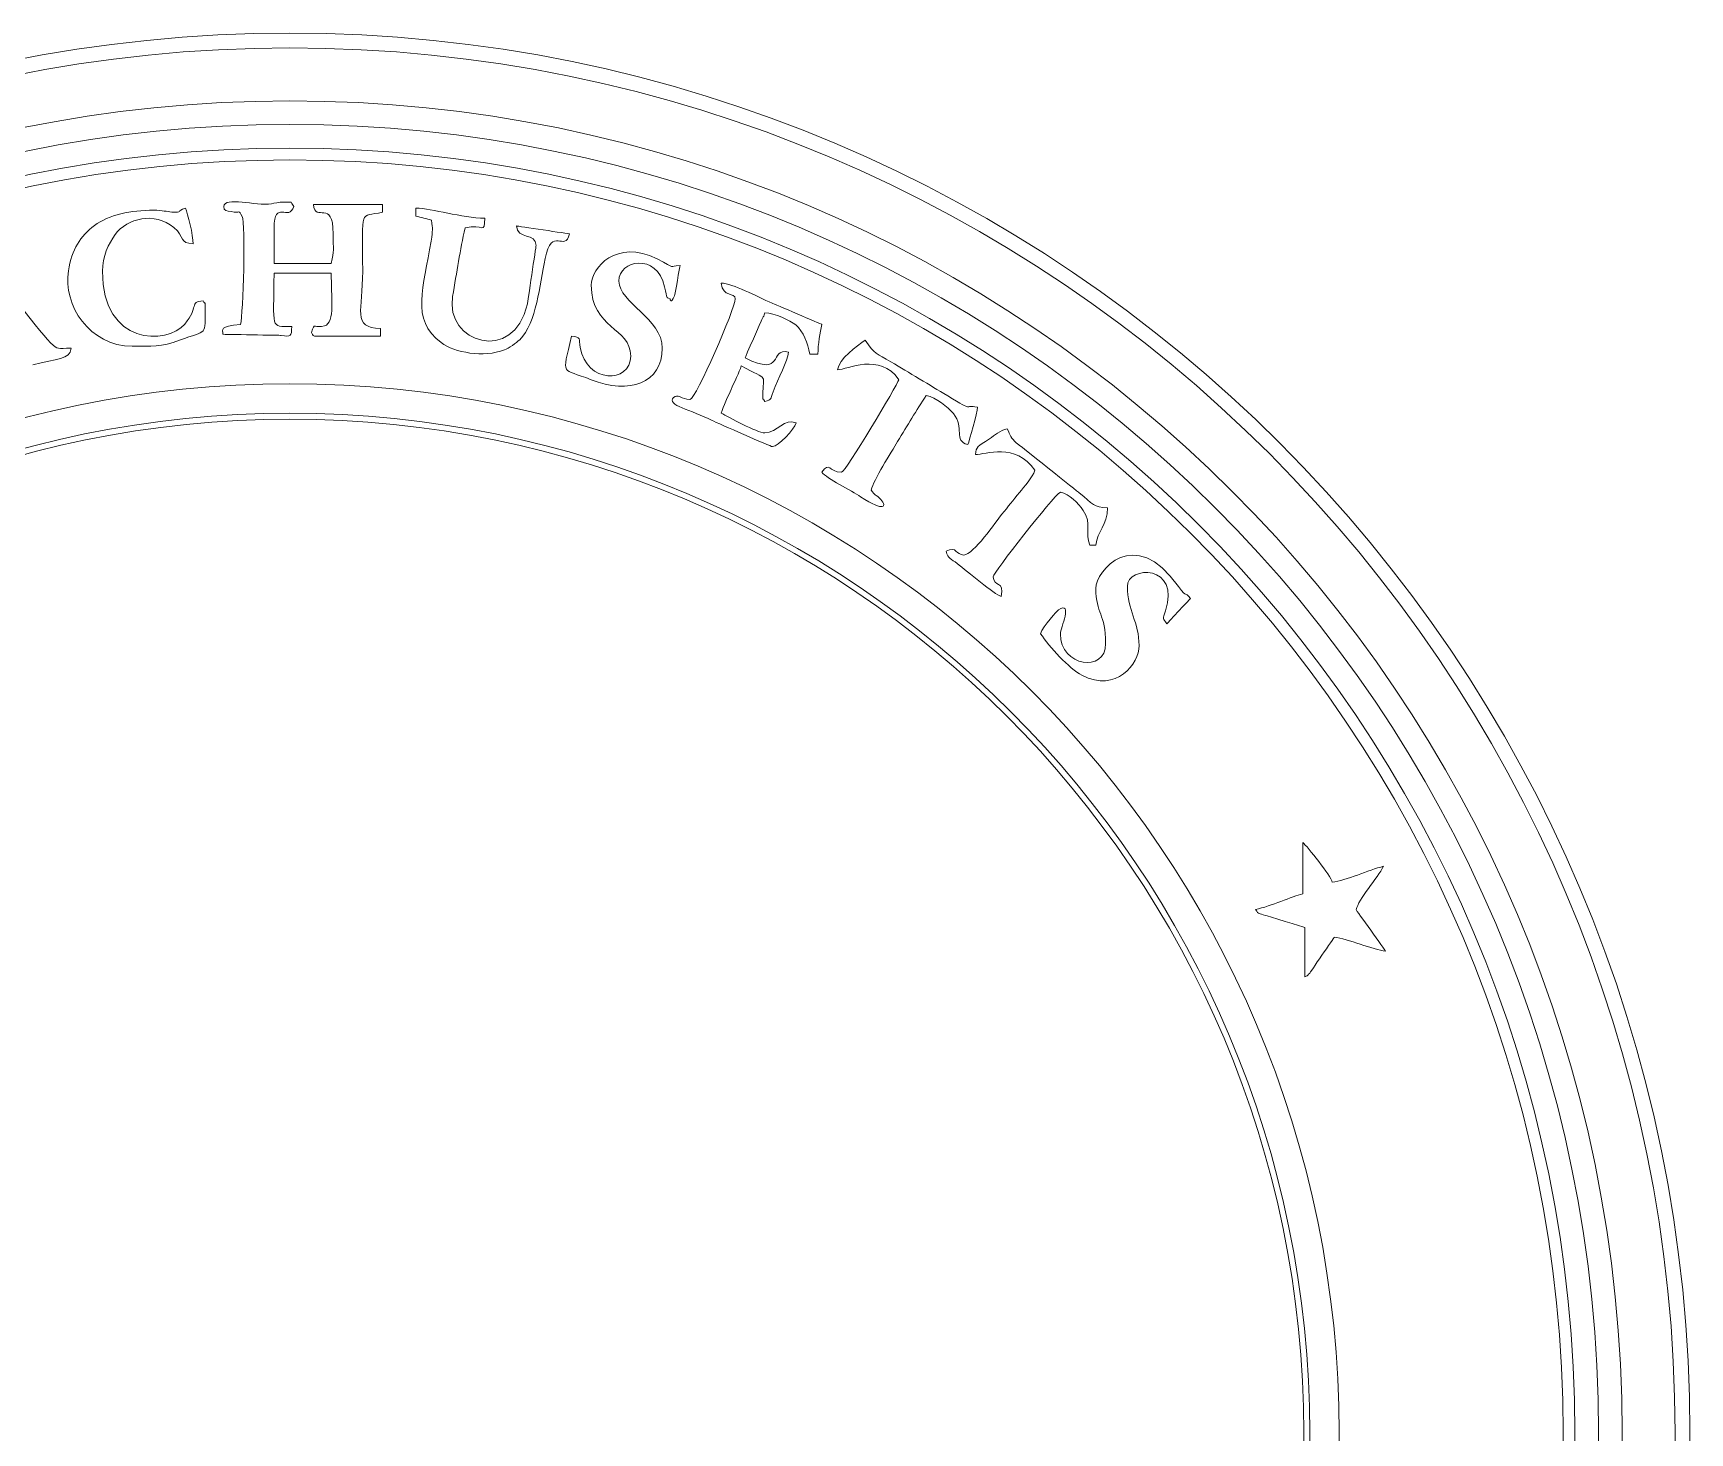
# Model space of a CAD drawing. Header units: inches. Extents: x -0.6 to 74.7, y 0.5 to 42.
# Drawn here: x 60.49 to 74.69, y 12.77 to 24.77 of the extents above; entities that cross this region are included whole.
import ezdxf

# ---------------------------------------------------------------- set-up
doc = ezdxf.new("R2010")
doc.units = ezdxf.units.IN
doc.header["$MEASUREMENT"] = 0
doc.layers.add('cut', color=6, linetype='Continuous', lineweight=0)
doc.layers.add('etch', color=1, linetype='Continuous', lineweight=0)

msp = doc.modelspace()

# ---------------------------------------------------------------- linework, layer by layer
at = {"layer": 'cut'}
for radius in [12, 8.69]:
    msp.add_circle((62.693, 12.772), radius, dxfattribs=at)
at = {"layer": 'etch'}
for radius in [11.873, 11.419, 11.217, 11.014, 10.913, 8.993, 8.741]:
    msp.add_circle((62.693, 12.772), radius, dxfattribs=at)
at = {"layer": 'etch', "lineweight": 9}
for points, knots in [([(62.535, 23.309), (62.535, 23.309), (62.4, 23.289), (62.133, 23.374), (62.126, 23.286)], [0.80769231, 0.80769231, 0.80769231, 0.80769231, 0.80769232, 0.84615385, 0.84615385, 0.84615385, 0.84615385]), ([(62.642, 23.323), (62.642, 23.323), (62.596, 23.325), (62.562, 23.313), (62.535, 23.309)], [0.76923077, 0.76923077, 0.76923077, 0.76923077, 0.76923078, 0.80769231, 0.80769231, 0.80769231, 0.80769231]), ([(62.557, 23.102), (62.557, 23.102), (62.557, 23.353), (62.689, 23.15), (62.726, 23.287)], [0.69230769, 0.69230769, 0.69230769, 0.69230769, 0.6923077, 0.73076923, 0.73076923, 0.73076923, 0.73076923]), ([(62.726, 23.287), (62.726, 23.287), (62.693, 23.333), (62.727, 23.321), (62.642, 23.323)], [0.73076923, 0.73076923, 0.73076923, 0.73076923, 0.73076924, 0.76923077, 0.76923077, 0.76923077, 0.76923077]), ([(62.895, 23.304), (62.895, 23.304), (62.909, 23.138), (63.064, 23.362), (63.064, 23.051), (63.064, 23.051), (63.064, 22.91), (63.074, 22.915), (63.047, 22.798)], [0.53846154, 0.53846154, 0.53846154, 0.53846154, 0.53846155, 0.57692308, 0.57692308, 0.57692308, 0.57692309, 0.61538462, 0.61538462, 0.61538462, 0.61538462]), ([(63.486, 23.304), (63.486, 23.304), (63.486, 23.304), (62.895, 23.304), (62.895, 23.304)], [0.5, 0.5, 0.5, 0.5, 0.50000001, 0.53846154, 0.53846154, 0.53846154, 0.53846154]), ([(63.317, 22.73), (63.317, 22.73), (63.316, 23.291), (63.286, 23.19), (63.486, 23.237)], [0.42307692, 0.42307692, 0.42307692, 0.42307692, 0.42307693, 0.46153846, 0.46153846, 0.46153846, 0.46153846]), ([(63.486, 23.237), (63.486, 23.237), (63.486, 23.237), (63.486, 23.304), (63.486, 23.304)], [0.46153846, 0.46153846, 0.46153846, 0.46153846, 0.46153847, 0.5, 0.5, 0.5, 0.5]), ([(61.195, 23.045), (61.195, 23.045), (61.299, 23.185), (61.531, 23.245), (61.699, 23.105)], [0.6, 0.6, 0.6, 0.6, 0.60000001, 0.66666667, 0.66666667, 0.66666667, 0.66666667]), ([(61.682, 23.238), (61.682, 23.238), (61.634, 23.241), (61.605, 23.254), (61.526, 23.254)], [0.8666667, 0.8666667, 0.8666667, 0.8666667, 0.8666667, 1, 1, 1, 1]), ([(61.797, 23.271), (61.797, 23.271), (61.714, 23.248), (61.782, 23.233), (61.682, 23.238)], [0.8, 0.8, 0.8, 0.8, 0.80000001, 0.86666667, 0.86666667, 0.86666667, 0.86666667]), ([(61.864, 22.967), (61.864, 22.967), (61.864, 23.036), (61.818, 23.226), (61.797, 23.271)], [0.73333333, 0.73333333, 0.73333333, 0.73333333, 0.73333334, 0.8, 0.8, 0.8, 0.8]), ([(62.126, 23.286), (62.126, 23.286), (62.123, 23.248), (62.156, 23.249), (62.189, 23.242)], [0.84615385, 0.84615385, 0.84615385, 0.84615385, 0.84615386, 0.88461538, 0.88461538, 0.88461538, 0.88461538]), ([(62.189, 23.242), (62.189, 23.242), (62.276, 23.223), (62.249, 23.266), (62.284, 23.201)], [0.88461538, 0.88461538, 0.88461538, 0.88461538, 0.88461539, 0.92307692, 0.92307692, 0.92307692, 0.92307692]), ([(62.284, 23.201), (62.284, 23.201), (62.317, 23.141), (62.291, 22.366), (62.27, 22.274)], [0.92307692, 0.92307692, 0.92307692, 0.92307692, 0.92307693, 1, 1, 1, 1]), ([(64.364, 23.186), (64.364, 23.186), (64.162, 23.186), (63.914, 23.271), (63.773, 23.271)], [0.8125, 0.8125, 0.8125, 0.8125, 0.81250001, 0.875, 0.875, 0.875, 0.875]), ([(63.773, 23.271), (63.773, 23.271), (63.773, 23.271), (63.773, 23.203), (63.773, 23.203)], [0.875, 0.875, 0.875, 0.875, 0.875, 1, 1, 1, 1]), ([(63.908, 23.169), (63.908, 23.169), (63.915, 23.082), (63.92, 23.095), (63.903, 22.989)], [0.0625, 0.0625, 0.0625, 0.0625, 0.06250001, 0.125, 0.125, 0.125, 0.125]), ([(64.195, 23.102), (64.195, 23.102), (64.35, 23.143), (64.361, 23.038), (64.364, 23.186)], [0.75, 0.75, 0.75, 0.75, 0.75000001, 0.8125, 0.8125, 0.8125, 0.8125]), ([(61.017, 23.122), (61.017, 23.122), (60.897, 23.032), (60.823, 22.92), (60.794, 22.735)], [0.06666667, 0.06666667, 0.06666667, 0.06666667, 0.06666668, 0.13333333, 0.13333333, 0.13333333, 0.13333333]), ([(61.792, 22.278), (61.792, 22.278), (61.64, 22.099), (61.087, 22.087), (61.087, 22.73), (61.087, 22.73), (61.087, 22.856), (61.138, 22.968), (61.195, 23.045)], [0.4666667, 0.4666667, 0.4666667, 0.4666667, 0.4666667, 0.5333333, 0.5333333, 0.5333333, 0.5333333, 0.6, 0.6, 0.6, 0.6]), ([(61.699, 23.105), (61.699, 23.105), (61.794, 23.025), (61.743, 22.969), (61.864, 22.967)], [0.66666667, 0.66666667, 0.66666667, 0.66666667, 0.66666668, 0.73333333, 0.73333333, 0.73333333, 0.73333333]), ([(62.557, 22.798), (62.557, 22.798), (62.557, 22.798), (62.557, 23.102), (62.557, 23.102)], [0.65384615, 0.65384615, 0.65384615, 0.65384615, 0.65384616, 0.69230769, 0.69230769, 0.69230769, 0.69230769]), ([(64.088, 22.515), (64.088, 22.515), (64.124, 22.723), (64.151, 22.912), (64.195, 23.102)], [0.6875, 0.6875, 0.6875, 0.6875, 0.68750001, 0.75, 0.75, 0.75, 0.75]), ([(65.091, 23.051), (65.091, 23.051), (65.091, 23.051), (64.635, 23.119), (64.635, 23.119)], [0.4375, 0.4375, 0.4375, 0.4375, 0.43750001, 0.5, 0.5, 0.5, 0.5]), ([(64.635, 23.119), (64.635, 23.119), (64.644, 23), (64.803, 23.063), (64.803, 22.95)], [0.5, 0.5, 0.5, 0.5, 0.50000001, 0.5625, 0.5625, 0.5625, 0.5625]), ([(64.88, 22.839), (64.88, 22.839), (64.941, 23.127), (65.047, 22.886), (65.091, 23.051)], [0.375, 0.375, 0.375, 0.375, 0.37500001, 0.4375, 0.4375, 0.4375, 0.4375]), ([(65.84, 22.837), (65.84, 22.837), (65.493, 23.009), (65.276, 22.763), (65.276, 22.612)], [0.8461538, 0.8461538, 0.8461538, 0.8461538, 0.8461539, 1, 1, 1, 1]), ([(60.642, 22.117), (60.642, 22.117), (60.507, 22.25), (60.168, 22.736), (60.024, 22.917)], [0.66666667, 0.66666667, 0.66666667, 0.66666667, 0.66666668, 0.72222222, 0.72222222, 0.72222222, 0.72222222]), ([(63.903, 22.989), (63.903, 22.989), (63.842, 22.587), (63.721, 22.322), (63.989, 22.119)], [0.125, 0.125, 0.125, 0.125, 0.12500001, 0.1875, 0.1875, 0.1875, 0.1875]), ([(64.803, 22.95), (64.803, 22.95), (64.803, 22.95), (64.729, 22.45), (64.729, 22.45)], [0.5625, 0.5625, 0.5625, 0.5625, 0.56250001, 0.625, 0.625, 0.625, 0.625]), ([(65.513, 22.646), (65.513, 22.646), (65.513, 22.828), (65.838, 22.892), (65.905, 22.598)], [0.46153846, 0.46153846, 0.46153846, 0.46153846, 0.46153847, 0.53846154, 0.53846154, 0.53846154, 0.53846154]), ([(60.794, 22.735), (60.794, 22.735), (60.748, 22.441), (60.975, 22.088), (61.341, 22.088)], [0.13333333, 0.13333333, 0.13333333, 0.13333333, 0.13333334, 0.2, 0.2, 0.2, 0.2]), ([(63.047, 22.798), (63.047, 22.798), (63.047, 22.798), (62.557, 22.798), (62.557, 22.798)], [0.61538462, 0.61538462, 0.61538462, 0.61538462, 0.61538463, 0.65384615, 0.65384615, 0.65384615, 0.65384615]), ([(63.469, 22.24), (63.469, 22.24), (63.22, 22.246), (63.318, 22.396), (63.317, 22.73)], [0.38461538, 0.38461538, 0.38461538, 0.38461538, 0.38461539, 0.42307692, 0.42307692, 0.42307692, 0.42307692]), ([(64.663, 22.144), (64.663, 22.144), (64.809, 22.291), (64.833, 22.612), (64.88, 22.839)], [0.3125, 0.3125, 0.3125, 0.3125, 0.31250001, 0.375, 0.375, 0.375, 0.375]), ([(66.037, 22.781), (66.037, 22.781), (65.93, 22.772), (66.018, 22.749), (65.84, 22.837)], [0.76923077, 0.76923077, 0.76923077, 0.76923077, 0.76923078, 0.84615385, 0.84615385, 0.84615385, 0.84615385]), ([(65.991, 22.52), (65.991, 22.52), (65.991, 22.52), (66.037, 22.781), (66.037, 22.781)], [0.69230769, 0.69230769, 0.69230769, 0.69230769, 0.6923077, 0.76923077, 0.76923077, 0.76923077, 0.76923077]), ([(62.709, 22.257), (62.709, 22.257), (62.518, 22.257), (62.557, 22.23), (62.557, 22.713)], [0.11538462, 0.11538462, 0.11538462, 0.11538462, 0.11538463, 0.15384615, 0.15384615, 0.15384615, 0.15384615]), ([(62.557, 22.713), (62.557, 22.713), (62.557, 22.713), (63.047, 22.713), (63.047, 22.713)], [0.15384615, 0.15384615, 0.15384615, 0.15384615, 0.15384616, 0.19230769, 0.19230769, 0.19230769, 0.19230769]), ([(63.047, 22.713), (63.047, 22.713), (63.047, 22.519), (63.082, 22.29), (62.991, 22.262)], [0.19230769, 0.19230769, 0.19230769, 0.19230769, 0.1923077, 0.23076923, 0.23076923, 0.23076923, 0.23076923]), ([(65.885, 22.071), (65.885, 22.071), (65.885, 22.328), (65.513, 22.461), (65.513, 22.646)], [0.38461538, 0.38461538, 0.38461538, 0.38461538, 0.38461539, 0.46153846, 0.46153846, 0.46153846, 0.46153846]), ([(65.905, 22.598), (65.905, 22.598), (65.93, 22.486), (65.911, 22.511), (65.952, 22.494)], [0.53846154, 0.53846154, 0.53846154, 0.53846154, 0.53846155, 0.61538462, 0.61538462, 0.61538462, 0.61538462]), ([(66.828, 22.457), (66.828, 22.457), (66.69, 22.514), (66.49, 22.627), (66.391, 22.629)], [0.875, 0.875, 0.875, 0.875, 0.87500001, 0.91666667, 0.91666667, 0.91666667, 0.91666667]), ([(66.391, 22.629), (66.391, 22.629), (66.402, 22.502), (66.51, 22.553), (66.51, 22.494)], [0.91666667, 0.91666667, 0.91666667, 0.91666667, 0.91666668, 1, 1, 1, 1]), ([(61.949, 22.477), (61.949, 22.477), (61.827, 22.467), (61.916, 22.424), (61.792, 22.278)], [0.4, 0.4, 0.4, 0.4, 0.40000001, 0.46666667, 0.46666667, 0.46666667, 0.46666667]), ([(61.966, 22.426), (61.966, 22.426), (61.966, 22.491), (61.971, 22.432), (61.949, 22.477)], [0.33333333, 0.33333333, 0.33333333, 0.33333333, 0.33333334, 0.4, 0.4, 0.4, 0.4]), ([(64.729, 22.45), (64.729, 22.45), (64.611, 21.928), (64.019, 22.12), (64.088, 22.515)], [0.625, 0.625, 0.625, 0.625, 0.62500001, 0.6875, 0.6875, 0.6875, 0.6875]), ([(65.952, 22.494), (65.952, 22.494), (65.953, 22.493), (65.956, 22.443), (65.991, 22.52)], [0.61538462, 0.61538462, 0.61538462, 0.61538462, 0.61538463, 0.69230769, 0.69230769, 0.69230769, 0.69230769]), ([(66.51, 22.494), (66.51, 22.416), (66.175, 21.632), (66.121, 21.632), (66.121, 21.632), (66.05, 21.632), (66.016, 21.683), (65.982, 21.649)], [0, 0, 0, 0, 0.04166667, 0.04166667, 0.04166667, 0.04166668, 0.08333333, 0.08333333, 0.08333333, 0.08333333]), ([(67.253, 22.274), (67.253, 22.274), (67.253, 22.274), (66.828, 22.457), (66.828, 22.457)], [0.83333333, 0.83333333, 0.83333333, 0.83333333, 0.83333334, 0.875, 0.875, 0.875, 0.875]), ([(61.746, 22.139), (61.746, 22.139), (61.993, 22.232), (61.966, 22.167), (61.966, 22.426)], [0.26666667, 0.26666667, 0.26666667, 0.26666667, 0.26666668, 0.33333333, 0.33333333, 0.33333333, 0.33333333]), ([(62.991, 22.262), (62.991, 22.262), (62.906, 22.236), (62.903, 22.301), (62.878, 22.206)], [0.23076923, 0.23076923, 0.23076923, 0.23076923, 0.23076924, 0.26923077, 0.26923077, 0.26923077, 0.26923077]), ([(66.594, 21.987), (66.594, 21.987), (66.594, 21.987), (66.738, 22.316), (66.738, 22.316)], [0.58333333, 0.58333333, 0.58333333, 0.58333333, 0.58333334, 0.625, 0.625, 0.625, 0.625]), ([(66.738, 22.316), (66.738, 22.316), (66.765, 22.376), (66.745, 22.309), (66.763, 22.375)], [0.625, 0.625, 0.625, 0.625, 0.62500001, 0.66666667, 0.66666667, 0.66666667, 0.66666667]), ([(66.763, 22.375), (66.763, 22.375), (66.849, 22.373), (66.978, 22.311), (67.029, 22.27)], [0.66666667, 0.66666667, 0.66666667, 0.66666667, 0.66666668, 0.70833333, 0.70833333, 0.70833333, 0.70833333]), ([(62.118, 22.19), (62.118, 22.19), (62.118, 22.19), (62.619, 22.181), (62.619, 22.181)], [0.03846154, 0.03846154, 0.03846154, 0.03846154, 0.03846155, 0.07692308, 0.07692308, 0.07692308, 0.07692308]), ([(62.619, 22.181), (62.619, 22.181), (62.701, 22.169), (62.707, 22.169), (62.709, 22.257)], [0.07692308, 0.07692308, 0.07692308, 0.07692308, 0.07692309, 0.11538462, 0.11538462, 0.11538462, 0.11538462]), ([(62.878, 22.206), (62.878, 22.206), (62.898, 22.178), (62.88, 22.173), (62.928, 22.173)], [0.26923077, 0.26923077, 0.26923077, 0.26923077, 0.26923078, 0.30769231, 0.30769231, 0.30769231, 0.30769231]), ([(62.928, 22.173), (62.928, 22.173), (62.928, 22.173), (63.469, 22.173), (63.469, 22.173)], [0.30769231, 0.30769231, 0.30769231, 0.30769231, 0.30769232, 0.34615385, 0.34615385, 0.34615385, 0.34615385]), ([(63.469, 22.173), (63.469, 22.173), (63.469, 22.173), (63.469, 22.24), (63.469, 22.24)], [0.34615385, 0.34615385, 0.34615385, 0.34615385, 0.34615386, 0.38461538, 0.38461538, 0.38461538, 0.38461538]), ([(65.107, 22.173), (65.107, 22.173), (65.024, 21.816), (65.016, 21.905), (65.276, 21.801)], [0.23076923, 0.23076923, 0.23076923, 0.23076923, 0.23076924, 0.30769231, 0.30769231, 0.30769231, 0.30769231]), ([(65.181, 22.077), (65.181, 22.077), (65.167, 22.157), (65.194, 22.166), (65.107, 22.173)], [0.15384615, 0.15384615, 0.15384615, 0.15384615, 0.15384616, 0.23076923, 0.23076923, 0.23076923, 0.23076923]), ([(67.029, 22.27), (67.029, 22.27), (67.096, 22.215), (67.129, 22.115), (67.151, 22.021)], [0.70833333, 0.70833333, 0.70833333, 0.70833333, 0.70833334, 0.75, 0.75, 0.75, 0.75]), ([(67.219, 22.021), (67.219, 22.021), (67.219, 22.104), (67.237, 22.205), (67.253, 22.274)], [0.79166667, 0.79166667, 0.79166667, 0.79166667, 0.79166668, 0.83333333, 0.83333333, 0.83333333, 0.83333333]), ([(60.489, 21.927), (60.489, 21.927), (60.697, 21.987), (60.808, 21.97), (60.817, 22.071)], [0.55555556, 0.55555556, 0.55555556, 0.55555556, 0.55555557, 0.61111111, 0.61111111, 0.61111111, 0.61111111]), ([(60.817, 22.071), (60.817, 22.071), (60.701, 22.071), (60.707, 22.053), (60.642, 22.117)], [0.61111111, 0.61111111, 0.61111111, 0.61111111, 0.61111112, 0.66666667, 0.66666667, 0.66666667, 0.66666667]), ([(61.341, 22.088), (61.341, 22.088), (61.505, 22.088), (61.592, 22.081), (61.746, 22.139)], [0.2, 0.2, 0.2, 0.2, 0.20000001, 0.26666667, 0.26666667, 0.26666667, 0.26666667]), ([(63.989, 22.119), (63.989, 22.119), (64.103, 22.033), (64.354, 21.988), (64.532, 22.056)], [0.1875, 0.1875, 0.1875, 0.1875, 0.18750001, 0.25, 0.25, 0.25, 0.25]), ([(64.532, 22.056), (64.532, 22.056), (64.567, 22.069), (64.635, 22.116), (64.663, 22.144)], [0.25, 0.25, 0.25, 0.25, 0.25000001, 0.3125, 0.3125, 0.3125, 0.3125]), ([(65.614, 22.004), (65.614, 22.004), (65.614, 21.762), (65.234, 21.77), (65.181, 22.077)], [0.07692308, 0.07692308, 0.07692308, 0.07692308, 0.07692309, 0.15384615, 0.15384615, 0.15384615, 0.15384615]), ([(65.276, 21.801), (65.276, 21.801), (65.601, 21.672), (65.885, 21.771), (65.885, 22.071)], [0.30769231, 0.30769231, 0.30769231, 0.30769231, 0.30769232, 0.38461538, 0.38461538, 0.38461538, 0.38461538]), ([(66.966, 22.038), (66.966, 22.038), (66.791, 22.074), (66.941, 21.82), (66.594, 21.987)], [0.54166667, 0.54166667, 0.54166667, 0.54166667, 0.54166668, 0.58333333, 0.58333333, 0.58333333, 0.58333333]), ([(66.834, 21.696), (66.834, 21.696), (66.879, 21.814), (66.959, 21.959), (66.966, 22.038)], [0.5, 0.5, 0.5, 0.5, 0.50000001, 0.54166667, 0.54166667, 0.54166667, 0.54166667]), ([(67.151, 22.021), (67.151, 22.021), (67.151, 22.021), (67.219, 22.021), (67.219, 22.021)], [0.75, 0.75, 0.75, 0.75, 0.75000001, 0.79166667, 0.79166667, 0.79166667, 0.79166667]), ([(67.624, 22.139), (67.624, 22.139), (67.554, 22.092), (67.396, 21.977), (67.388, 21.886)], [0.8823529, 0.8823529, 0.8823529, 0.8823529, 0.882353, 1, 1, 1, 1]), ([(67.845, 21.954), (67.845, 21.954), (67.724, 22.026), (67.704, 22.019), (67.624, 22.139)], [0.82352941, 0.82352941, 0.82352941, 0.82352941, 0.82352942, 0.88235294, 0.88235294, 0.88235294, 0.88235294]), ([(66.475, 21.717), (66.475, 21.717), (66.499, 21.772), (66.548, 21.868), (66.56, 21.919)], [0.33333333, 0.33333333, 0.33333333, 0.33333333, 0.33333334, 0.375, 0.375, 0.375, 0.375]), ([(66.56, 21.919), (66.56, 21.919), (66.812, 21.786), (66.746, 21.854), (66.746, 21.666)], [0.375, 0.375, 0.375, 0.375, 0.37500001, 0.41666667, 0.41666667, 0.41666667, 0.41666667]), ([(68.088, 21.808), (68.088, 21.808), (68.001, 21.861), (67.928, 21.904), (67.845, 21.954)], [0.76470588, 0.76470588, 0.76470588, 0.76470588, 0.76470589, 0.82352941, 0.82352941, 0.82352941, 0.82352941]), ([(67.912, 21.801), (67.912, 21.801), (67.899, 21.754), (67.452, 21.007), (67.422, 21.007)], [0.05882353, 0.05882353, 0.05882353, 0.05882353, 0.05882354, 0.11764706, 0.11764706, 0.11764706, 0.11764706]), ([(68.331, 21.663), (68.331, 21.663), (68.245, 21.714), (68.176, 21.756), (68.088, 21.808)], [0.70588235, 0.70588235, 0.70588235, 0.70588235, 0.70588236, 0.76470588, 0.76470588, 0.76470588, 0.76470588]), ([(65.982, 21.649), (65.982, 21.649), (65.915, 21.582), (66.133, 21.542), (66.312, 21.452)], [0.08333333, 0.08333333, 0.08333333, 0.08333333, 0.08333334, 0.125, 0.125, 0.125, 0.125]), ([(66.391, 21.514), (66.391, 21.514), (66.404, 21.569), (66.452, 21.665), (66.475, 21.717)], [0.29166667, 0.29166667, 0.29166667, 0.29166667, 0.29166668, 0.33333333, 0.33333333, 0.33333333, 0.33333333]), ([(66.746, 21.666), (66.746, 21.666), (66.746, 21.601), (66.741, 21.66), (66.763, 21.615)], [0.41666667, 0.41666667, 0.41666667, 0.41666667, 0.41666668, 0.45833333, 0.45833333, 0.45833333, 0.45833333]), ([(66.763, 21.615), (66.763, 21.615), (66.825, 21.632), (66.809, 21.63), (66.834, 21.696)], [0.45833333, 0.45833333, 0.45833333, 0.45833333, 0.45833334, 0.5, 0.5, 0.5, 0.5]), ([(67.902, 21.27), (67.902, 21.27), (67.987, 21.411), (68.061, 21.536), (68.148, 21.666)], [0.41176471, 0.41176471, 0.41176471, 0.41176471, 0.41176472, 0.47058824, 0.47058824, 0.47058824, 0.47058824]), ([(68.148, 21.666), (68.148, 21.666), (68.234, 21.646), (68.33, 21.571), (68.38, 21.51)], [0.47058824, 0.47058824, 0.47058824, 0.47058824, 0.47058825, 0.52941176, 0.52941176, 0.52941176, 0.52941176]), ([(68.587, 21.565), (68.587, 21.565), (68.455, 21.593), (68.578, 21.514), (68.331, 21.663)], [0.64705882, 0.64705882, 0.64705882, 0.64705882, 0.64705883, 0.70588235, 0.70588235, 0.70588235, 0.70588235]), ([(66.312, 21.452), (66.312, 21.452), (66.362, 21.427), (66.815, 21.227), (66.83, 21.227)], [0.125, 0.125, 0.125, 0.125, 0.12500001, 0.16666667, 0.16666667, 0.16666667, 0.16666667]), ([(66.763, 21.345), (66.763, 21.345), (66.698, 21.345), (66.453, 21.482), (66.391, 21.514)], [0.25, 0.25, 0.25, 0.25, 0.25000001, 0.29166667, 0.29166667, 0.29166667, 0.29166667]), ([(67.033, 21.43), (67.033, 21.43), (66.931, 21.479), (66.873, 21.345), (66.763, 21.345)], [0.20833333, 0.20833333, 0.20833333, 0.20833333, 0.20833334, 0.25, 0.25, 0.25, 0.25]), ([(68.38, 21.51), (68.38, 21.51), (68.478, 21.39), (68.379, 21.277), (68.503, 21.244)], [0.52941176, 0.52941176, 0.52941176, 0.52941176, 0.52941177, 0.58823529, 0.58823529, 0.58823529, 0.58823529]), ([(68.503, 21.244), (68.503, 21.244), (68.519, 21.277), (68.583, 21.518), (68.587, 21.565)], [0.58823529, 0.58823529, 0.58823529, 0.58823529, 0.5882353, 0.64705882, 0.64705882, 0.64705882, 0.64705882]), ([(66.83, 21.227), (66.83, 21.227), (66.876, 21.227), (67.019, 21.377), (67.033, 21.43)], [0.16666667, 0.16666667, 0.16666667, 0.16666667, 0.16666668, 0.20833333, 0.20833333, 0.20833333, 0.20833333]), ([(68.841, 21.379), (68.841, 21.379), (68.78, 21.365), (68.734, 21.326), (68.689, 21.294)], [0.84210526, 0.84210526, 0.84210526, 0.84210526, 0.84210527, 0.89473684, 0.89473684, 0.89473684, 0.89473684]), ([(68.922, 21.258), (68.922, 21.258), (68.869, 21.302), (68.872, 21.32), (68.841, 21.379)], [0.78947368, 0.78947368, 0.78947368, 0.78947368, 0.78947369, 0.84210526, 0.84210526, 0.84210526, 0.84210526]), ([(67.675, 20.855), (67.675, 20.855), (67.695, 20.941), (67.848, 21.18), (67.902, 21.27)], [0.35294118, 0.35294118, 0.35294118, 0.35294118, 0.35294119, 0.41176471, 0.41176471, 0.41176471, 0.41176471]), ([(68.689, 21.294), (68.689, 21.294), (68.586, 21.222), (68.576, 21.232), (68.57, 21.159)], [0.8947368, 0.8947368, 0.8947368, 0.8947368, 0.8947369, 1, 1, 1, 1]), ([(69.458, 20.831), (69.458, 20.831), (69.458, 20.831), (68.922, 21.258), (68.922, 21.258)], [0.73684211, 0.73684211, 0.73684211, 0.73684211, 0.73684212, 0.78947368, 0.78947368, 0.78947368, 0.78947368]), ([(67.422, 21.007), (67.422, 21.007), (67.308, 21.007), (67.322, 21.107), (67.253, 21.007)], [0.11764706, 0.11764706, 0.11764706, 0.11764706, 0.11764707, 0.17647059, 0.17647059, 0.17647059, 0.17647059]), ([(69.077, 21.024), (69.077, 21.024), (69.061, 20.963), (68.987, 20.885), (68.946, 20.834)], [0.05263158, 0.05263158, 0.05263158, 0.05263158, 0.05263159, 0.10526316, 0.10526316, 0.10526316, 0.10526316]), ([(67.253, 21.007), (67.253, 21.007), (67.291, 20.956), (67.508, 20.848), (67.584, 20.798)], [0.17647059, 0.17647059, 0.17647059, 0.17647059, 0.1764706, 0.23529412, 0.23529412, 0.23529412, 0.23529412]), ([(67.584, 20.798), (67.584, 20.798), (67.794, 20.659), (67.819, 20.716), (67.745, 20.787)], [0.23529412, 0.23529412, 0.23529412, 0.23529412, 0.23529413, 0.29411765, 0.29411765, 0.29411765, 0.29411765]), ([(67.745, 20.787), (67.745, 20.787), (67.712, 20.819), (67.71, 20.804), (67.675, 20.855)], [0.29411765, 0.29411765, 0.29411765, 0.29411765, 0.29411766, 0.35294118, 0.35294118, 0.35294118, 0.35294118]), ([(68.722, 20.112), (68.722, 20.112), (68.722, 20.149), (69.23, 20.793), (69.297, 20.838)], [0.42105263, 0.42105263, 0.42105263, 0.42105263, 0.42105264, 0.47368421, 0.47368421, 0.47368421, 0.47368421]), ([(68.946, 20.834), (68.946, 20.834), (68.892, 20.768), (68.85, 20.714), (68.795, 20.647)], [0.10526316, 0.10526316, 0.10526316, 0.10526316, 0.10526317, 0.15789474, 0.15789474, 0.15789474, 0.15789474]), ([(69.297, 20.838), (69.297, 20.838), (69.376, 20.82), (69.449, 20.742), (69.493, 20.68)], [0.47368421, 0.47368421, 0.47368421, 0.47368421, 0.47368422, 0.52631579, 0.52631579, 0.52631579, 0.52631579]), ([(69.702, 20.703), (69.702, 20.703), (69.582, 20.703), (69.578, 20.737), (69.458, 20.831)], [0.68421053, 0.68421053, 0.68421053, 0.68421053, 0.68421054, 0.73684211, 0.73684211, 0.73684211, 0.73684211]), ([(68.795, 20.647), (68.795, 20.647), (68.747, 20.588), (68.551, 20.298), (68.469, 20.298)], [0.15789474, 0.15789474, 0.15789474, 0.15789474, 0.15789475, 0.21052632, 0.21052632, 0.21052632, 0.21052632]), ([(69.493, 20.68), (69.493, 20.68), (69.573, 20.567), (69.502, 20.483), (69.55, 20.382)], [0.52631579, 0.52631579, 0.52631579, 0.52631579, 0.5263158, 0.57894737, 0.57894737, 0.57894737, 0.57894737]), ([(69.601, 20.382), (69.601, 20.382), (69.611, 20.502), (69.702, 20.552), (69.702, 20.703)], [0.63157895, 0.63157895, 0.63157895, 0.63157895, 0.63157896, 0.68421053, 0.68421053, 0.68421053, 0.68421053]), ([(70.31, 20.027), (70.31, 20.027), (69.928, 20.568), (69.601, 20.156), (69.601, 20.011)], [0.8461538, 0.8461538, 0.8461538, 0.8461538, 0.8461539, 1, 1, 1, 1]), ([(68.469, 20.298), (68.469, 20.298), (68.399, 20.298), (68.412, 20.377), (68.317, 20.332)], [0.21052632, 0.21052632, 0.21052632, 0.21052632, 0.21052633, 0.26315789, 0.26315789, 0.26315789, 0.26315789]), ([(68.317, 20.332), (68.317, 20.332), (68.335, 20.263), (68.361, 20.266), (68.413, 20.225)], [0.26315789, 0.26315789, 0.26315789, 0.26315789, 0.2631579, 0.31578947, 0.31578947, 0.31578947, 0.31578947]), ([(69.55, 20.382), (69.55, 20.382), (69.55, 20.382), (69.601, 20.382), (69.601, 20.382)], [0.57894737, 0.57894737, 0.57894737, 0.57894737, 0.57894738, 0.63157895, 0.63157895, 0.63157895, 0.63157895]), ([(68.413, 20.225), (68.413, 20.225), (68.499, 20.157), (68.732, 19.959), (68.79, 19.943)], [0.31578947, 0.31578947, 0.31578947, 0.31578947, 0.31578948, 0.36842105, 0.36842105, 0.36842105, 0.36842105]), ([(69.972, 19.521), (69.972, 19.521), (69.972, 19.722), (69.871, 19.822), (69.871, 20.028), (69.871, 20.028), (69.871, 20.212), (70.334, 20.215), (70.197, 19.818)], [0.4615385, 0.4615385, 0.4615385, 0.4615385, 0.4615385, 0.5384615, 0.5384615, 0.5384615, 0.5384615, 0.6153846, 0.6153846, 0.6153846, 0.6153846]), ([(68.79, 19.943), (68.79, 19.943), (68.822, 20.082), (68.722, 20.019), (68.722, 20.112)], [0.36842105, 0.36842105, 0.36842105, 0.36842105, 0.36842106, 0.42105263, 0.42105263, 0.42105263, 0.42105263]), ([(70.412, 19.926), (70.412, 19.926), (70.36, 19.997), (70.388, 19.915), (70.31, 20.027)], [0.76923077, 0.76923077, 0.76923077, 0.76923077, 0.76923078, 0.84615385, 0.84615385, 0.84615385, 0.84615385]), ([(69.297, 19.622), (69.297, 19.622), (69.297, 19.67), (69.409, 19.909), (69.281, 19.828)], [0.15384615, 0.15384615, 0.15384615, 0.15384615, 0.15384616, 0.23076923, 0.23076923, 0.23076923, 0.23076923]), ([(70.209, 19.707), (70.209, 19.707), (70.209, 19.707), (70.412, 19.926), (70.412, 19.926)], [0.69230769, 0.69230769, 0.69230769, 0.69230769, 0.6923077, 0.76923077, 0.76923077, 0.76923077, 0.76923077]), ([(69.281, 19.828), (69.281, 19.828), (69.274, 19.824), (69.146, 19.689), (69.128, 19.622)], [0.23076923, 0.23076923, 0.23076923, 0.23076923, 0.23076924, 0.30769231, 0.30769231, 0.30769231, 0.30769231]), ([(70.197, 19.818), (70.197, 19.818), (70.171, 19.743), (70.173, 19.761), (70.209, 19.707)], [0.61538462, 0.61538462, 0.61538462, 0.61538462, 0.61538463, 0.69230769, 0.69230769, 0.69230769, 0.69230769]), ([(69.128, 19.622), (69.128, 19.622), (69.199, 19.515), (69.373, 19.323), (69.482, 19.267)], [0.30769231, 0.30769231, 0.30769231, 0.30769231, 0.30769232, 0.38461538, 0.38461538, 0.38461538, 0.38461538]), ([(69.685, 19.538), (69.685, 19.538), (69.685, 19.282), (69.297, 19.342), (69.297, 19.622)], [0.07692308, 0.07692308, 0.07692308, 0.07692308, 0.07692309, 0.15384615, 0.15384615, 0.15384615, 0.15384615]), ([(69.482, 19.267), (69.482, 19.267), (69.779, 19.113), (69.972, 19.368), (69.972, 19.521)], [0.38461538, 0.38461538, 0.38461538, 0.38461538, 0.38461539, 0.46153846, 0.46153846, 0.46153846, 0.46153846]), ([(71.628, 17.494), (71.628, 17.494), (71.615, 17.542), (71.414, 17.805), (71.374, 17.832)], [0.76923077, 0.76923077, 0.76923077, 0.76923077, 0.76923078, 0.84615385, 0.84615385, 0.84615385, 0.84615385]), ([(71.374, 17.832), (71.374, 17.832), (71.374, 17.832), (71.374, 17.393), (71.374, 17.393)], [0.8461538, 0.8461538, 0.8461538, 0.8461538, 0.8461539, 1, 1, 1, 1]), ([(72.067, 17.629), (72.067, 17.629), (71.94, 17.6), (71.745, 17.504), (71.628, 17.494)], [0.69230769, 0.69230769, 0.69230769, 0.69230769, 0.6923077, 0.76923077, 0.76923077, 0.76923077, 0.76923077]), ([(71.831, 17.258), (71.831, 17.258), (71.853, 17.343), (72.015, 17.531), (72.067, 17.629)], [0.61538462, 0.61538462, 0.61538462, 0.61538462, 0.61538463, 0.69230769, 0.69230769, 0.69230769, 0.69230769]), ([(70.969, 17.258), (70.969, 17.258), (71.003, 17.211), (70.992, 17.229), (71.055, 17.208)], [0.07692308, 0.07692308, 0.07692308, 0.07692308, 0.07692309, 0.15384615, 0.15384615, 0.15384615, 0.15384615]), ([(71.055, 17.208), (71.055, 17.208), (71.055, 17.208), (71.391, 17.105), (71.391, 17.105)], [0.15384615, 0.15384615, 0.15384615, 0.15384615, 0.15384616, 0.23076923, 0.23076923, 0.23076923, 0.23076923]), ([(72.084, 16.903), (72.084, 16.903), (72.084, 16.903), (71.831, 17.258), (71.831, 17.258)], [0.53846154, 0.53846154, 0.53846154, 0.53846154, 0.53846155, 0.61538462, 0.61538462, 0.61538462, 0.61538462]), ([(71.391, 17.105), (71.391, 17.105), (71.391, 17.105), (71.391, 16.683), (71.391, 16.683)], [0.23076923, 0.23076923, 0.23076923, 0.23076923, 0.23076924, 0.30769231, 0.30769231, 0.30769231, 0.30769231]), ([(71.432, 16.711), (71.432, 16.711), (71.432, 16.711), (71.645, 17.021), (71.645, 17.021)], [0.38461538, 0.38461538, 0.38461538, 0.38461538, 0.38461539, 0.46153846, 0.46153846, 0.46153846, 0.46153846]), ([(71.645, 17.021), (71.645, 17.021), (71.759, 17.011), (71.979, 16.911), (72.084, 16.903)], [0.46153846, 0.46153846, 0.46153846, 0.46153846, 0.46153847, 0.53846154, 0.53846154, 0.53846154, 0.53846154]), ([(71.391, 16.683), (71.391, 16.683), (71.43, 16.697), (71.405, 16.686), (71.432, 16.711)], [0.30769231, 0.30769231, 0.30769231, 0.30769231, 0.30769232, 0.38461538, 0.38461538, 0.38461538, 0.38461538])]:
    msp.add_open_spline(points, degree=3, knots=knots, dxfattribs=at)
for points in [[(61.526, 23.254), (61.329, 23.254), (61.144, 23.217), (61.017, 23.122)], [(63.773, 23.203), (63.819, 23.192), (63.862, 23.18), (63.908, 23.169)], [(65.276, 22.612), (65.276, 22.239), (65.614, 22.249), (65.614, 22.004)], [(62.27, 22.274), (62.082, 22.258), (62.121, 22.232), (62.118, 22.19)], [(67.388, 21.886), (67.465, 21.886), (67.752, 22.039), (67.912, 21.801)], [(68.57, 21.159), (68.651, 21.159), (68.915, 21.266), (69.077, 21.024)], [(69.601, 20.011), (69.601, 19.792), (69.685, 19.799), (69.685, 19.538)], [(71.374, 17.393), (71.282, 17.371), (71.105, 17.289), (70.969, 17.258)]]:
    msp.add_open_spline(points, degree=3, dxfattribs=at)

doc.saveas('drawing.dxf')
